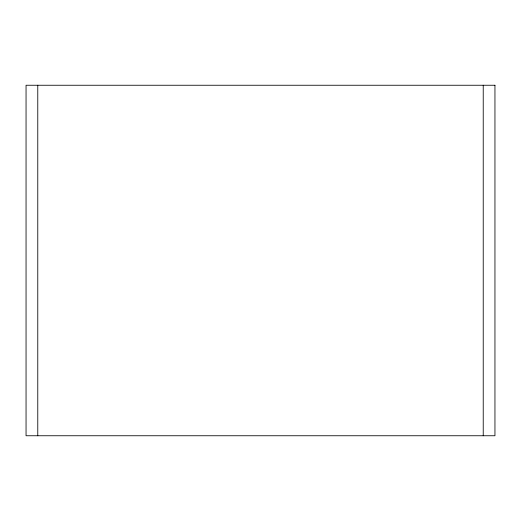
<?xml version="1.0" encoding="UTF-8"?>
<svg xmlns="http://www.w3.org/2000/svg" width="521" height="521" viewBox="0 0 521 521"><rect width="100%" height="100%" fill="white"/><g stroke="black" fill="none" stroke-linecap="round" stroke-linejoin="round"><path stroke-width="0.78" d="M483.228 85.249L483.228 435.751M37.773 85.249L37.773 435.751M494.95 85.249L26.05 85.249L26.05 435.751L494.95 435.751L494.95 85.249"/></g></svg>
